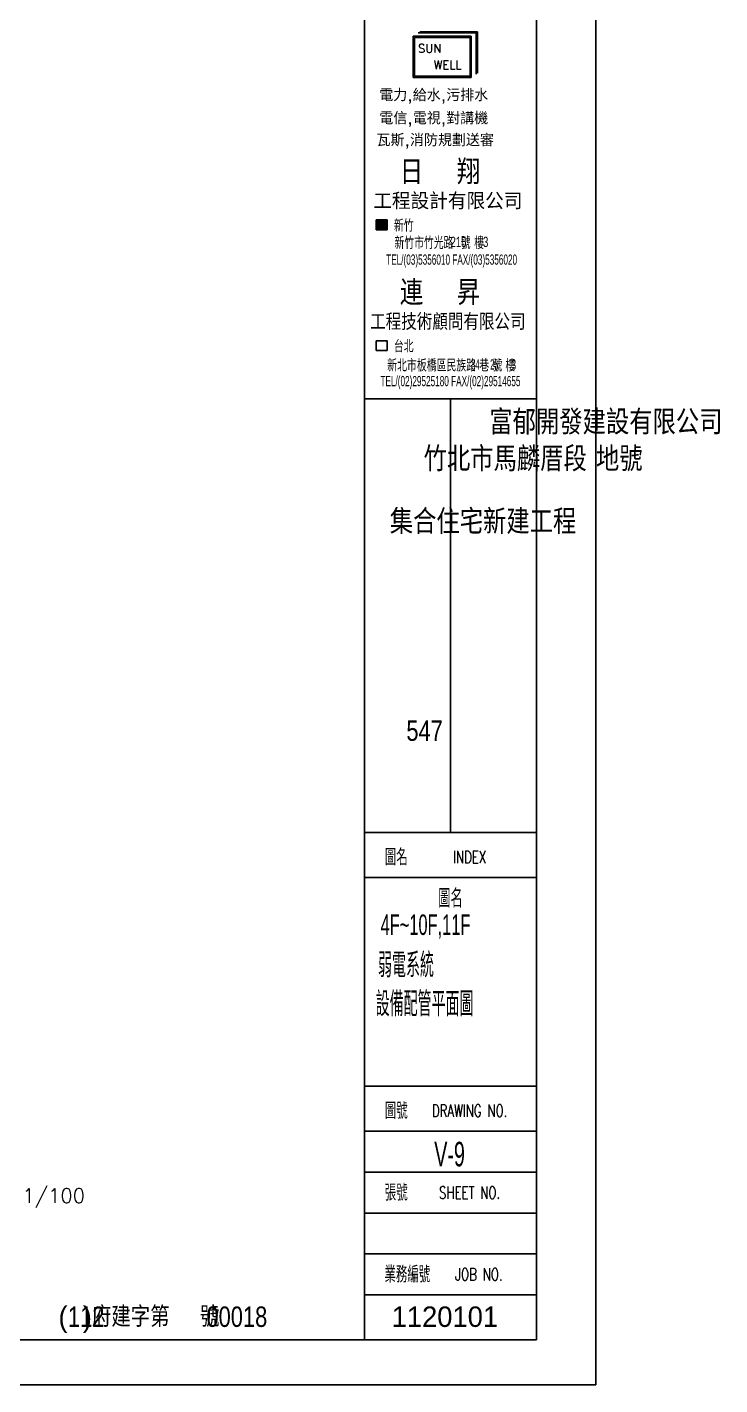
# Model space of a CAD drawing. Header units: millimetres. Extents: x 45074 to 106565, y 51012 to 60222.
# Drawn here: x 104872 to 106565, y 53890 to 57209 of the extents above; entities that cross this region are included whole.
import ezdxf
from ezdxf.enums import TextEntityAlignment as Align

# ---------------------------------------------------------------- set-up
doc = ezdxf.new("R2010")
doc.units = ezdxf.units.MM
doc.header["$LTSCALE"] = 50
doc.header["$MEASUREMENT"] = 0
doc.layers.get('0').update_dxf_attribs({"color": 8, "linetype": 'CONTINUOUS'})
doc.layers.add('22', color=3, linetype='CONTINUOUS')
doc.styles.add('A', font='complex.shx', dxfattribs={"bigfont": 'genie.shx'})
doc.styles.add('AV', font='C2.shx', dxfattribs={"height": 30, "bigfont": 'genie.shx'})
doc.styles.add('BORDTXT', font='SIMPLEX.shx', dxfattribs={"bigfont": 'chineset.shx'})
doc.styles.add('CHINA', font='c2', dxfattribs={"bigfont": 'china'})
doc.styles.add('GENIE', font='c2.shx', dxfattribs={"bigfont": 'genie.shx'})
doc.styles.add('JECMH', font='SIMPLEX.SHX', dxfattribs={"bigfont": 'JECM.SHX'})
doc.styles.add('LMP', font='COMPLEX.shx', dxfattribs={"bigfont": 'genie.shx'})
doc.styles.add('RUBONFS', font='ROMANC', dxfattribs={"height": 50, "bigfont": 'RUBONFS'})

# ---------------------------------------------------------------- blocks, each defined once
blk = doc.blocks.new('富郁')
at = {"color": 3, "style": 'AV'}
for s, p in [('富郁開發建設有限公司', (-260, 2323.1)), ('竹北市馬麟厝段 地號', (-420.6, 2233.2)), ('集合住宅新建工程', (-503.3, 2079.9))]:
    blk.add_text(s, height=60, dxfattribs=at).set_placement(p)
at = {"color": 3, "style": 'CHINA', "width": 0.8}
blk.add_text('547', height=50, dxfattribs=at).set_placement((-462.8, 1574.2))
at = {"color": 7, "style": 'CHINA'}
blk.add_text('(  )府建字第    號', height=50, dxfattribs=at).set_placement((-1313.3, 141.6))
at = {"color": 7, "style": 'CHINA', "width": 0.8}
for s, p in [('112', (-1290.1, 141.6)), ('00018', (-951.6, 141.6))]:
    blk.add_text(s, height=50, dxfattribs=at).set_placement(p)
at = {"color": 4, "style": 'CHINA'}
blk.add_text('1120101', height=50, dxfattribs=at).set_placement((-498.8, 141.6))

msp = doc.modelspace()

# ---------------------------------------------------------------- hatches: boundary and pattern name
msp.add_hatch(color=2).paths.add_polyline_path([(105725.077, 56737.27), (105725.077, 56713.561), (105751.595, 56713.561), (105751.595, 56737.27)])

# ---------------------------------------------------------------- linework, layer by layer
at = {"color": 7, "linetype": 'Continuous'}
for p, q in [((106261.562, 59539.77), (106261.562, 53889.77)), ((106261.562, 53889.77), (98196.562, 53889.77))]:
    msp.add_line(p, q, dxfattribs=at)
at = {"color": 4, "linetype": 'Continuous'}
for p, q in [((105696.562, 53999.77), (105696.562, 59409.77)), ((106116.562, 53999.77), (106116.562, 59409.77)), ((105815.373, 57186.29), (105815.373, 57085.74)), ((105815.373, 57186.29), (105957.499, 57186.29)), ((105827.334, 57194.562), (105969.46, 57194.562)), ((105831.672, 57197.562), (105972.46, 57197.562)), ((105957.499, 57186.29), (105957.499, 57085.74)), ((105969.46, 57194.562), (105969.46, 57094.012)), ((105972.46, 57197.562), (105972.46, 57096.087)), ((105818.373, 57183.29), (105818.373, 57088.74)), ((105818.373, 57183.29), (105954.499, 57183.29)), ((105954.499, 57183.29), (105954.499, 57088.74)), ((105815.373, 57085.74), (105957.499, 57085.74)), ((105818.373, 57088.74), (105954.499, 57088.74)), ((98331.562, 53999.77), (106116.562, 53999.77))]:
    msp.add_line(p, q, dxfattribs=at)
at = {"color": 3, "linetype": 'Continuous'}
for p, q in [((106116.562, 56299.77), (105696.562, 56299.77)), ((105906.562, 56299.77), (105906.562, 55239.77)), ((106116.562, 55239.77), (105696.562, 55239.77)), ((105696.562, 55129.77), (106116.562, 55129.77)), ((106116.562, 54619.77), (105696.562, 54619.77)), ((105696.562, 54509.77), (106116.562, 54509.77)), ((105696.562, 54409.77), (106116.562, 54409.77)), ((105696.562, 54309.77), (106116.562, 54309.77)), ((105696.562, 54209.77), (106116.562, 54209.77)), ((105696.562, 54109.77), (106116.562, 54109.77))]:
    msp.add_line(p, q, dxfattribs=at)
at = {"color": 2}
for points in [[(105725.077, 56737.27), (105751.595, 56737.27), (105751.595, 56713.561), (105725.077, 56713.561)], [(105725.077, 56442.267), (105751.595, 56442.267), (105751.595, 56418.559), (105725.077, 56418.559)]]:
    msp.add_lwpolyline(points, close=True, dxfattribs=at)

# ---------------------------------------------------------------- block references
msp.add_blockref('富郁', (106261.562, 53889.77))

# ---------------------------------------------------------------- texts
at = {"color": 4, "linetype": 'Continuous', "style": 'LMP'}
for s, p in [('SUN ', (105827.384, 57146.424)), (' WELL', (105851.292, 57106.181))]:
    msp.add_text(s, height=20.736, dxfattribs=at).set_placement(p)
at = {"color": 3, "style": 'GENIE', "width": 1.2}
for s, p in [('電力,給水,污排水', (105732.653, 57027.457)), ('電信,電視,對講機', (105732.653, 56970.996)), ('瓦斯,消防規劃送審', (105725.799, 56917.518))]:
    msp.add_text(s, height=30, dxfattribs=at).set_placement(p)
at = {"color": 4, "style": 'RUBONFS'}
for s, p in [('日  翔', (105782.889, 56824.286)), ('連  昇', (105782.889, 56529.283))]:
    msp.add_text(s, height=60, dxfattribs=at).set_placement(p)
at = {"color": 4, "linetype": 'Continuous', "style": 'RUBONFS', "width": 1.2}
msp.add_text('工程設計有限公司', height=40, dxfattribs=at).set_placement((105900.228, 56783.289), align=Align.MIDDLE_CENTER)
at = {"color": 3, "linetype": 'Continuous', "style": 'GENIE'}
for s, height, width, p in [('新竹', 30, 0.8, (105792.345, 56725.146)), ('新竹市竹光路  號 樓', 30, 0.8, (105879.212, 56682.996)), ('TEL/(03)5356010 FAX/(03)5356020', 25, 0.6, (105909.493, 56637.378)), ('台北', 30, 0.8, (105792.345, 56430.143)), ('新北市板橋區民族路 巷 號 樓', 30, 0.7, (105908.557, 56383.393)), ('TEL/(02)29525180 FAX/(02)29514655', 25, 0.6, (105906.562, 56340.393))]:
    msp.add_text(s, height=height, dxfattribs=dict(at, width=width)).set_placement(p, align=Align.MIDDLE)
for s, width, p in [('215', 0.7, (105906.749, 56671.195)), ('3', 0.7, (105986.099, 56671.195)), ('34', 0.5, (105957.521, 56371.591)), ('25', 0.5, (106003.57, 56371.591)), ('3', 0.5, (106056.733, 56371.591))]:
    msp.add_text(s, height=25, dxfattribs=dict(at, width=width)).set_placement(p)
at = {"color": 4, "linetype": 'Continuous', "style": 'RUBONFS'}
msp.add_text('工程技術顧問有限公司', height=40, dxfattribs=at).set_placement((105900.228, 56488.286), align=Align.MIDDLE_CENTER)
at = {"color": 3, "linetype": 'Continuous', "style": 'BORDTXT', "width": 0.7}
for s, height, p in [('圖名', 40, (105773.977, 55179.77)), ('INDEX', 30, (105953.409, 55179.77)), ('圖號', 40, (105773.977, 54559.77)), ('DRAWING NO.', 30, (105953.409, 54559.77)), ('張號', 40, (105773.977, 54359.77)), ('SHEET NO.', 30, (105953.409, 54359.77)), ('業務編號', 40, (105801.102, 54159.77)), ('JOB NO.', 30, (105976.044, 54159.77))]:
    msp.add_text(s, height=height, dxfattribs=at).set_placement(p, align=Align.MIDDLE_CENTER)
at = {"color": 3, "style": 'A', "width": 0.7}
msp.add_text('圖名', height=45, dxfattribs=at).set_placement((105906.562, 55081.412), align=Align.MIDDLE)
at = {"color": 7, "style": 'CHINA', "width": 0.6}
msp.add_text('4F~10F,11F', height=50, dxfattribs=at).set_placement((105735.779, 54989.618))
at = {"style": 'JECMH'}
msp.add_text('SCALE：1/100', height=35, dxfattribs=at).set_placement((104684.396, 54334.546))
at = {"layer": '22', "linetype": 'Continuous', "style": 'GENIE', "width": 0.6}
for s, p in [('弱電系統', (105729.442, 54885.862)), ('設備配管平面圖', (105723.681, 54790.776)), ('V-9', (105866.953, 54423.834))]:
    msp.add_text(s, height=60, dxfattribs=at).set_placement(p)

doc.saveas('drawing.dxf')
